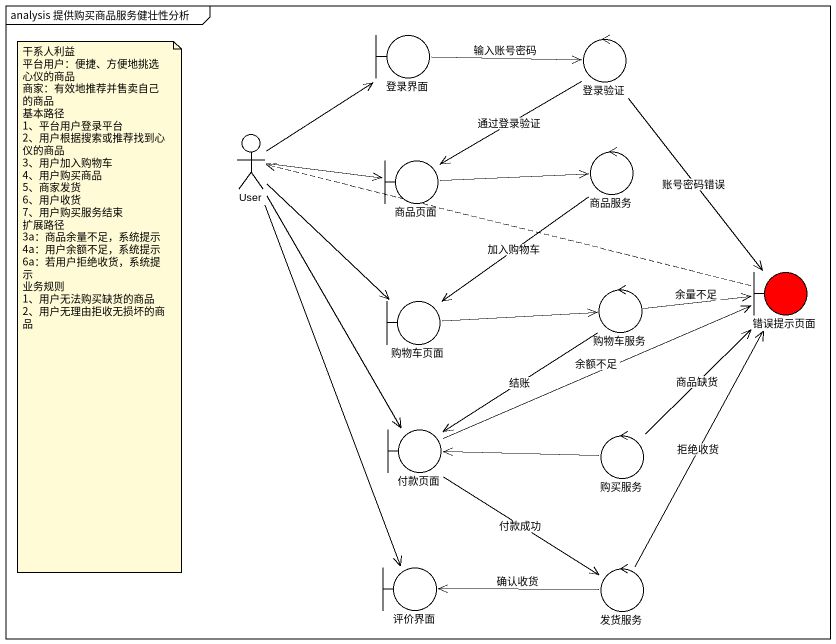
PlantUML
@startuml
mainframe analysis 提供购买商品服务健壮性分析
boundary 登录界面
control 登录验证
actor User
boundary 商品页面
control 商品服务
boundary 错误提示页面 #FF0000
boundary 购物车页面
control 购物车服务
boundary 付款页面
control 购买服务
boundary 评价界面
control 发货服务
登录界面 -right-> 登录验证 : 输入账号密码
登录验证 --> 商品页面 : 通过登录验证
登录验证 --> 错误提示页面 : 账号密码错误
User -up-> 登录界面
User -right-> 商品页面
User --> 购物车页面
User --> 付款页面
User --> 评价界面
商品页面 -right-> 商品服务
商品服务 --> 购物车页面 : 加入购物车
错误提示页面 .left.> User
购物车页面 -right-> 购物车服务
购物车服务 -right-> 错误提示页面 : 余量不足
购物车服务 --> 付款页面 : 结账
付款页面 -right-> 错误提示页面 : 余额不足
付款页面 --> 发货服务 : 付款成功
购买服务 -up-> 错误提示页面 : 商品缺货
购买服务 -left-> 付款页面
发货服务 -up-> 错误提示页面 : 拒绝收货
发货服务 -left-> 评价界面 : 确认收货
note as N1
  干系人利益
  平台用户：便捷、方便地挑选心仪的商品
  商家：有效地推荐并售卖自己的商品
  基本路径
  1、平台用户登录平台
  2、用户根据搜索或推荐找到心仪的商品
  3、用户加入购物车
  4、用户购买商品
  5、商家发货
  6、用户收货
  7、用户购买服务结束
  扩展路径
  3a：商品余量不足，系统提示
  4a：用户余额不足，系统提示
  6a：若用户拒绝收货，系统提示
  业务规则
  1、用户无法购买缺货的商品
  2、用户无理由拒收无损坏的商品
end note
@enduml
